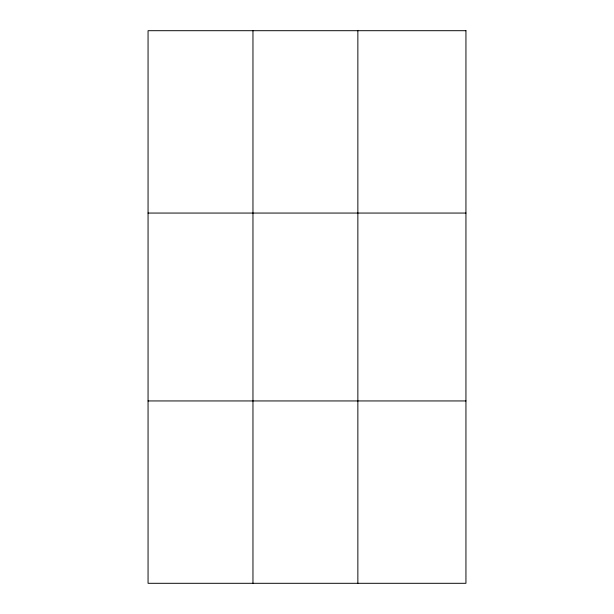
<?xml version="1.0" encoding="UTF-8"?>
<svg xmlns="http://www.w3.org/2000/svg" width="614" height="614" viewBox="0 0 614 614"><rect width="100%" height="100%" fill="white"/><g stroke="black" fill="none" stroke-linecap="round" stroke-linejoin="round"><path stroke-width="0.92" d="M252.96 30.7L252.96 583.3M357.862 30.7L357.862 583.3M148.058 213.058L465.942 213.058M148.058 400.942L465.942 400.942M465.942 30.7L465.942 583.3L148.058 583.3L148.058 30.7L465.942 30.7"/></g></svg>
